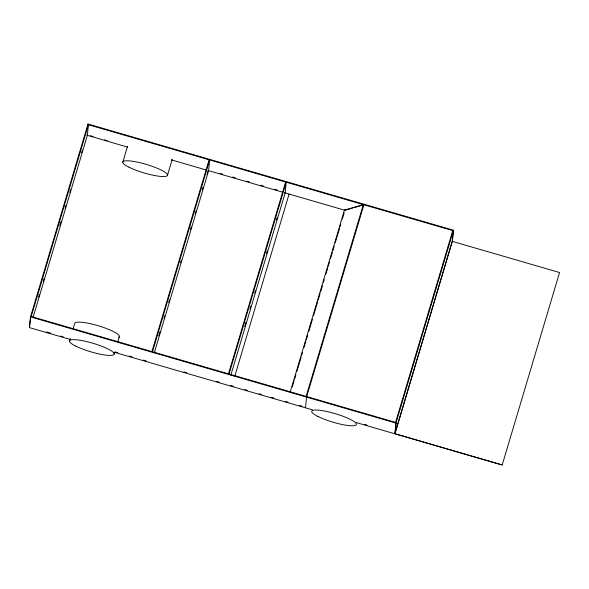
<?xml version="1.0" encoding="UTF-8"?>
<svg xmlns="http://www.w3.org/2000/svg" width="589" height="589" viewBox="0 0 589 589"><rect width="100%" height="100%" fill="white"/><g stroke="black" fill="none" stroke-linecap="round" stroke-linejoin="round"><path stroke-width="0.88" d="M70.017 339.397L29.45 327.609L30.503 316.897L88.004 124.021L453.464 230.211L452.411 240.923L395.337 432.378M87.665 126.355L87.842 124.566L453.302 230.763L452.249 241.475M87.739 126.694L88.004 124.021M285.304 185.616L285.658 182.045L228.48 373.831M289.081 194.061L234.783 376.165M290.141 392.215L344.432 210.104L344.97 210.185M395.55 422.497L452.727 230.711M394.91 433.806L395.955 423.093L453.464 230.211M395.072 433.254L396.125 422.549L30.665 316.352L29.45 327.609M502.196 464.979L394.917 433.695L452.256 241.357L559.55 272.538L502.196 464.979L356.338 422.6M31.224 316.514L88.402 124.728L87.363 135.33L33.065 317.434M38.543 297.04L39.33 294.404M43.262 281.203L44.05 278.568M59.783 225.778L61.101 221.383M65.033 208.182L65.821 205.546M69.752 192.353L70.54 189.71M81.554 152.765L82.342 150.121M69.473 341.024L70.26 338.395M73.132 328.75L74.7 323.494A23.295 4.403 16.6 0 1 100.402 326.409A23.295 4.403 16.6 0 1 118.529 337.416M122.799 162.166L127.504 146.381M114.178 354.018L114.7 352.266M117.837 341.745L119.405 336.481M167.504 175.154L172.209 159.376M151.925 351.589L209.102 159.803M152.485 351.751L209.662 159.965L208.609 170.677L154.318 352.782M158.743 335.907L160.053 331.504M163.985 318.31L164.773 315.675M168.712 302.474L169.499 299.838M180.514 262.885L181.302 260.25M190.475 229.46L191.263 226.817M195.202 213.623L195.982 210.98M202.277 189.872L203.065 187.228M207.004 174.035L207.792 171.392M229.04 373.993L286.217 182.207L285.164 192.92L230.873 375.031M244.744 326.483L246.055 322.08M249.986 308.886L250.774 306.243M254.706 293.05L255.493 290.414M266.508 253.461L267.296 250.826M276.477 220.028L277.264 217.393M292.254 387.01L294.088 380.855M294.61 379.095L295.921 374.7M296.974 371.18L301.17 357.103M301.693 355.344L302.481 352.701M304.057 347.422L305.89 341.267M306.413 339.507L307.723 335.112M308.776 331.592L312.45 319.275M313.495 315.756L317.692 301.678M318.215 299.919L320.055 293.756M320.578 292.004L322.411 285.842M323.464 282.322L324.252 279.687M325.82 274.408L327.661 268.245M328.183 266.486L329.494 262.09M330.547 258.571L332.38 252.409M332.903 250.649L334.213 246.254M335.266 242.734L339.463 228.657M339.986 226.898L340.773 224.262M342.349 218.983L344.182 212.82M306.125 396.397L363.303 204.611L344.432 210.104M364.054 204.236L306.552 397.111L305.5 407.824L305.662 407.279M344.955 210.295L352.701 208.042M354.423 207.542L363.03 205.031M90.478 135.757L93.128 136.523M104.592 139.858L107.235 140.624M220.124 173.431L222.775 174.197M232.478 177.017L235.121 177.782M246.585 181.117L249.235 181.883M260.699 185.218L263.342 185.984M274.805 189.319L277.456 190.085M86.804 135.168L127.357 147.066M171.458 159.884L206.732 170.133M208.05 170.515L282.58 192.169M284.347 192.684L345.198 210.369M30.503 316.897L395.955 423.093M46.369 331.931L50.779 333.212M60.483 336.032L63.126 336.805M115.164 351.92L117.807 352.693M129.271 356.021L131.921 356.794M143.385 360.122L146.028 360.888M183.952 371.909L186.603 372.682M216.583 381.392L219.233 382.165M230.697 385.493L233.34 386.259M244.81 389.594L247.454 390.36M258.969 393.71L261.59 394.468M271.19 397.258L273.914 398.054M285.378 401.381L288.021 402.154M299.492 405.482L302.135 406.248M364.392 424.345L367.021 425.103M114.119 352.215L312.509 409.863M129.035 167.224A23.295 4.403 16.6 0 0 166.628 176.089A23.295 4.403 16.6 0 0 139.784 162.667A23.295 4.403 16.6 0 0 129.035 167.224M75.709 346.082A23.295 4.403 16.6 0 0 113.302 354.953A23.295 4.403 16.6 0 0 86.465 341.532A23.295 4.403 16.6 0 0 75.709 346.082M317.95 416.475A23.295 4.403 16.6 0 0 355.542 425.339A23.295 4.403 16.6 0 0 328.706 411.917A23.295 4.403 16.6 0 0 317.95 416.475"/></g></svg>
